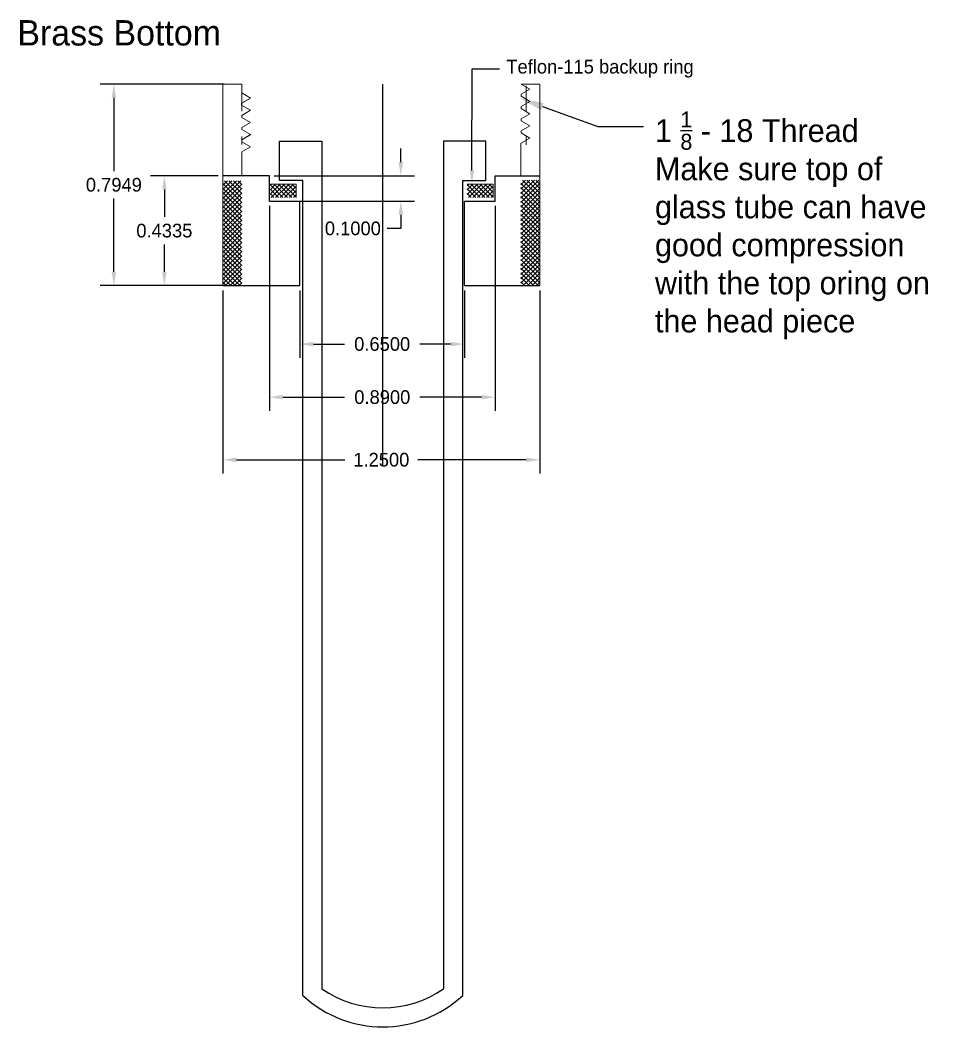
# Model space of a CAD drawing. Extents: x 22.1 to 29.7, y -15.3 to -5.1.
# Drawn here: x 24.341 to 27.959, y -15.278 to -11.309 of the extents above; entities that cross this region are included whole.
import ezdxf
from ezdxf import colors
from ezdxf.entities.mleader import LeaderData, LeaderLine
from ezdxf.math import Vec2, Vec3

# ---------------------------------------------------------------- set-up
doc = ezdxf.new("R2010")
doc.units = 0
doc.header["$MEASUREMENT"] = 0
doc.linetypes.add('DASHDOT', pattern=[1, 0.5, -0.25, 0, -0.25])
doc.layers.get('0').update_dxf_attribs({"linetype": 'CONTINUOUS'})
doc.layers.get('Defpoints').update_dxf_attribs({"linetype": 'CONTINUOUS'})
doc.dimstyles.get("Standard").update_dxf_attribs({"dimtxt": 0.18, "dimasz": 0.18, "dimexe": 0.18, "dimexo": 0.0625, "dimgap": 0.09, "dimtad": 0, "dimtih": 1, "dimtoh": 1, "dimdec": 4, "dimzin": 0, "dimdsep": 46, "dimtxsty": 'Standard', "dimcen": 0.09, "dimadec": 0, "dimazin": 0, "dimtfac": 1, "dimtdec": 4, "dimtofl": 0, "dimtmove": 0, "dimatfit": 3, "dimfxl": 1, "dimtolj": 1, "dimtzin": 0, "dimarcsym": 0})

# ---------------------------------------------------------------- blocks, each defined once
blk = doc.blocks.new('*D6')
at = {"color": 0, "linetype": 'Continuous', "lineweight": -2, "transparency": 16777216}
for p, q in [((25.443, -12.3745), (25.443, -12.6401)), ((26.093, -12.3745), (26.093, -12.6401)), ((25.497, -12.5861), (25.6195, -12.5861)), ((26.039, -12.5861), (25.9165, -12.5861))]:
    blk.add_line(p, q, dxfattribs=at)
at = {"color": 0, "linetype": 'Continuous', "transparency": 16777216}
for points in [[(25.497, -12.5771), (25.497, -12.5951), (25.443, -12.5861)], [(26.039, -12.5771), (26.039, -12.5951), (26.093, -12.5861)]]:
    blk.add_solid(points, dxfattribs=at)
at = {"layer": 'Defpoints', "color": 0, "linetype": 'Continuous', "transparency": 16777216}
for p in [(25.443, -12.3557), (26.093, -12.3557), (26.093, -12.5861)]:
    blk.add_point(p, dxfattribs=at)
at = {"color": 0, "linetype": 'Continuous', "transparency": 16777216, "insert": (25.768, -12.5861), "char_height": 0.054, "attachment_point": 5}
blk.add_mtext('\\A1;0.6500', dxfattribs=at)
blk = doc.blocks.new('*D7')
at = {"color": 0, "linetype": 'Continuous', "lineweight": -2, "transparency": 16777216}
for p, q in [((25.3234, -12.041), (25.3234, -12.8495)), ((26.2136, -12.041), (26.2136, -12.8495)), ((25.3774, -12.7955), (25.62, -12.7955)), ((26.1596, -12.7955), (25.917, -12.7955))]:
    blk.add_line(p, q, dxfattribs=at)
at = {"color": 0, "linetype": 'Continuous', "transparency": 16777216}
for points in [[(25.3774, -12.7865), (25.3774, -12.8045), (25.3234, -12.7955)], [(26.1596, -12.7865), (26.1596, -12.8045), (26.2136, -12.7955)]]:
    blk.add_solid(points, dxfattribs=at)
at = {"layer": 'Defpoints', "color": 0, "linetype": 'Continuous', "transparency": 16777216}
for p in [(25.3234, -12.0223), (26.2136, -12.0223), (25.3234, -12.7955)]:
    blk.add_point(p, dxfattribs=at)
at = {"color": 0, "linetype": 'Continuous', "transparency": 16777216, "insert": (25.7685, -12.7955), "char_height": 0.054, "width": 0.252, "attachment_point": 5}
blk.add_mtext('\\A1;0.8900', dxfattribs=at)
blk = doc.blocks.new('*D8')
at = {"color": 0, "linetype": 'Continuous', "lineweight": -2, "transparency": 16777216}
for p, q in [((25.1458, -11.5608), (24.6564, -11.5608)), ((24.7104, -11.6148), (24.7104, -11.9043)), ((24.7104, -12.3017), (24.7104, -12.0123)), ((25.1458, -12.3557), (24.6564, -12.3557))]:
    blk.add_line(p, q, dxfattribs=at)
at = {"color": 0, "linetype": 'Continuous', "transparency": 16777216}
for points in [[(24.7014, -11.6148), (24.7194, -11.6148), (24.7104, -11.5608)], [(24.7014, -12.3017), (24.7194, -12.3017), (24.7104, -12.3557)]]:
    blk.add_solid(points, dxfattribs=at)
at = {"layer": 'Defpoints', "color": 0, "linetype": 'Continuous', "transparency": 16777216}
for p in [(24.7104, -11.5608), (25.1646, -11.5608), (25.1646, -12.3557)]:
    blk.add_point(p, dxfattribs=at)
at = {"color": 0, "linetype": 'Continuous', "transparency": 16777216, "insert": (24.7104, -11.9583), "char_height": 0.054, "attachment_point": 5}
blk.add_mtext('\\A1;0.7949', dxfattribs=at)
blk = doc.blocks.new('*D9')
at = {"color": 0, "linetype": 'Continuous', "lineweight": -2, "transparency": 16777216}
for p, q in [((25.121, -11.9223), (24.8554, -11.9223)), ((24.9094, -11.9763), (24.9094, -12.085)), ((24.9094, -12.3017), (24.9094, -12.193)), ((25.121, -12.3557), (24.8554, -12.3557))]:
    blk.add_line(p, q, dxfattribs=at)
at = {"color": 0, "linetype": 'Continuous', "transparency": 16777216}
for points in [[(24.9004, -11.9763), (24.9184, -11.9763), (24.9094, -11.9223)], [(24.9004, -12.3017), (24.9184, -12.3017), (24.9094, -12.3557)]]:
    blk.add_solid(points, dxfattribs=at)
at = {"layer": 'Defpoints', "color": 0, "linetype": 'Continuous', "transparency": 16777216}
for p in [(25.1397, -11.9223), (24.9094, -12.3557), (25.1397, -12.3557)]:
    blk.add_point(p, dxfattribs=at)
at = {"color": 0, "linetype": 'Continuous', "transparency": 16777216, "insert": (24.9094, -12.139), "char_height": 0.054, "attachment_point": 5}
blk.add_mtext('\\A1;0.4335', dxfattribs=at)
blk = doc.blocks.new('*D10')
at = {"color": 0, "linetype": 'Continuous', "lineweight": -2, "transparency": 16777216}
for p, q in [((25.8415, -11.8683), (25.8415, -11.8143)), ((25.3424, -11.9223), (25.8955, -11.9223)), ((25.3424, -12.0223), (25.8955, -12.0223)), ((25.8415, -12.0763), (25.8415, -12.1303)), ((25.8415, -12.1303), (25.7875, -12.1303))]:
    blk.add_line(p, q, dxfattribs=at)
at = {"color": 0, "linetype": 'Continuous', "transparency": 16777216}
for points in [[(25.8325, -11.8683), (25.8505, -11.8683), (25.8415, -11.9223)], [(25.8325, -12.0763), (25.8505, -12.0763), (25.8415, -12.0223)]]:
    blk.add_solid(points, dxfattribs=at)
at = {"layer": 'Defpoints', "color": 0, "linetype": 'Continuous', "transparency": 16777216}
for p in [(25.3236, -11.9223), (25.3236, -12.0223), (25.8415, -12.0223)]:
    blk.add_point(p, dxfattribs=at)
at = {"color": 0, "linetype": 'Continuous', "transparency": 16777216, "insert": (25.6525, -12.1303), "char_height": 0.054, "attachment_point": 5}
blk.add_mtext('\\A1;0.1000', dxfattribs=at)
blk = doc.blocks.new('*D22')
at = {"color": 0, "linetype": 'Continuous', "lineweight": -2, "transparency": 16777216}
for p, q in [((25.1397, -12.3745), (25.1397, -13.0964)), ((26.3897, -12.3745), (26.3897, -13.0964)), ((25.1937, -13.0424), (25.6207, -13.0424)), ((26.3357, -13.0424), (25.9087, -13.0424))]:
    blk.add_line(p, q, dxfattribs=at)
at = {"color": 0, "linetype": 'Continuous', "transparency": 16777216}
for points in [[(25.1937, -13.0334), (25.1937, -13.0514), (25.1397, -13.0424)], [(26.3357, -13.0334), (26.3357, -13.0514), (26.3897, -13.0424)]]:
    blk.add_solid(points, dxfattribs=at)
at = {"layer": 'Defpoints', "color": 0, "linetype": 'Continuous', "transparency": 16777216}
for p in [(25.1397, -12.3557), (26.3897, -12.3557), (26.3897, -13.0424)]:
    blk.add_point(p, dxfattribs=at)
at = {"color": 0, "linetype": 'Continuous', "transparency": 16777216, "insert": (25.7647, -13.0424), "char_height": 0.054, "attachment_point": 5}
blk.add_mtext('\\A1;1.2500', dxfattribs=at)

msp = doc.modelspace()

# ---------------------------------------------------------------- hatches: boundary and pattern name
at = {"lineweight": 15}
h = msp.add_hatch(dxfattribs=at)
h.set_pattern_fill('ANSI37', color=256, scale=0.1)
h.set_pattern_definition([(45, (18.956189, -30.447298), (-0.008838835, 0.008838835), []), (135, (18.956189, -30.447298), (-0.008838835, -0.008838835), [])])
h.paths.add_polyline_path([(25.14032, -11.94191), (25.21506, -11.94191), (25.21506, -12.35423), (25.14032, -12.35423)])
h = msp.add_hatch(dxfattribs=at)
h.set_pattern_fill('ANSI37', color=0, scale=0.1)
h.set_pattern_definition([(45, (20.13085, -30.445391), (-0.008838835, 0.008838835), []), (135, (20.13085, -30.445391), (-0.008838835, -0.008838835), [])])
h.paths.add_polyline_path([(26.31498, -11.94001), (26.38972, -11.94001), (26.38972, -12.35232), (26.31498, -12.35232)])
at = {"lineweight": 20}
h = msp.add_hatch(dxfattribs=at)
h.set_pattern_fill('ANSI37', color=8, scale=0.1)
h.set_pattern_definition([(45, (34.183611, -29.158959), (-0.008838835, 0.008838835), []), (135, (34.183611, -29.158959), (-0.008838835, -0.008838835), [])])
h.paths.add_polyline_path([(25.42891, -11.95544), (25.36796, -11.95544), (25.36796, -11.9696), (25.42891, -11.9696)], flags=17)
h.paths.add_polyline_path([(25.42891, -11.9696), (25.36796, -11.9696), (25.36796, -11.95544), (25.32591, -11.95544), (25.32591, -12.00844), (25.42891, -12.00844)])
h = msp.add_hatch(dxfattribs=at)
h.set_pattern_fill('ANSI37', color=8, scale=0.1)
h.set_pattern_definition([(45, (34.183611, -29.158959), (-0.008838835, 0.008838835), []), (135, (34.183611, -29.158959), (-0.008838835, -0.008838835), [])])
h.paths.add_polyline_path([(26.18136, -11.95544), (26.10291, -11.95544), (26.10291, -11.9696), (26.18136, -11.9696)], flags=17)
h.paths.add_polyline_path([(26.20591, -11.95544), (26.18136, -11.95544), (26.18136, -11.9696), (26.10291, -11.9696), (26.10291, -12.00844), (26.20591, -12.00844)])

# ---------------------------------------------------------------- linework, layer by layer
at = {"linetype": 'Continuous', "lineweight": 15}
for p, q in [((25.13972, -11.5608), (25.21431, -11.5608)), ((25.21431, -11.59564), (25.21431, -11.5608)), ((25.2141, -11.63604), (25.24929, -11.61584)), ((25.24929, -11.61584), (25.21431, -11.59564)), ((25.2141, -11.63604), (25.2141, -11.64404)), ((25.2141, -11.64404), (25.24909, -11.66424)), ((25.24909, -11.66424), (25.21445, -11.68424)), ((25.21445, -11.68424), (25.21445, -11.69224)), ((25.21445, -11.69224), (25.24909, -11.71224)), ((25.24909, -11.71224), (25.21445, -11.73224)), ((25.21445, -11.73224), (25.21445, -11.74024)), ((25.21445, -11.74024), (25.24909, -11.76024)), ((25.24909, -11.76024), (25.21445, -11.78024)), ((25.21445, -11.78024), (25.21445, -11.78824)), ((25.21445, -11.78824), (25.24909, -11.80824)), ((25.24909, -11.80824), (25.21445, -11.82824))]:
    msp.add_line(p, q, dxfattribs=at)
at = {"lineweight": 20}
msp.add_line((25.13972, -11.5608), (25.13972, -12.35574), dxfattribs=at)
at = {"linetype": 'DASHDOT', "lineweight": 15, "ltscale": 0.1}
msp.add_line((25.21445, -11.56784), (25.21445, -11.79947), dxfattribs=at)
at = {"color": 4, "linetype": 'Continuous'}
msp.add_line((25.7687, -11.5608), (25.7687, -13.0649), dxfattribs=at)
at = {"color": 0, "linetype": 'Continuous', "lineweight": 15}
for p, q in [((26.31533, -11.5608), (26.35032, -11.581)), ((26.31533, -11.5608), (26.38972, -11.5608)), ((26.35032, -11.581), (26.31533, -11.6012)), ((26.31533, -11.6012), (26.31533, -11.6092)), ((26.31533, -11.6092), (26.35032, -11.6294)), ((26.35032, -11.6294), (26.31533, -11.6496)), ((26.31533, -11.6496), (26.31533, -11.6576)), ((26.31533, -11.6576), (26.35032, -11.6778)), ((26.35032, -11.6778), (26.31568, -11.6978)), ((26.31568, -11.6978), (26.31568, -11.7058)), ((26.31568, -11.7058), (26.35032, -11.7258)), ((26.35032, -11.7258), (26.31568, -11.7458)), ((26.31568, -11.7458), (26.31568, -11.7538)), ((26.31568, -11.7538), (26.35032, -11.7738)), ((26.35032, -11.7738), (26.31568, -11.7938))]:
    msp.add_line(p, q, dxfattribs=at)
at = {"color": 0, "linetype": 'DASHDOT', "lineweight": 15, "ltscale": 0.1}
msp.add_line((26.33526, -11.56842), (26.33526, -11.80004), dxfattribs=at)
at = {"color": 0, "lineweight": 20}
msp.add_line((26.38972, -11.5608), (26.38972, -12.35574), dxfattribs=at)
at = {"linetype": 'Continuous', "lineweight": 15, "ltscale": 2}
for p, q in [((25.21465, -11.63584), (25.24929, -11.61584)), ((25.21465, -11.68384), (25.24929, -11.66384)), ((25.21465, -11.73184), (25.24929, -11.71184)), ((25.24964, -11.76004), (25.21445, -11.78024))]:
    msp.add_line(p, q, dxfattribs=at)
at = {"color": 252}
for p, q in [((25.3637, -11.94113), (25.3637, -11.78611)), ((25.3637, -11.78611), (25.53065, -11.78611)), ((25.53065, -11.78611), (25.53065, -15.12836)), ((26.1771, -11.78611), (26.01015, -11.78611)), ((26.01015, -11.78611), (26.01015, -15.12836)), ((26.1771, -11.94113), (26.1771, -11.78611)), ((25.4554, -11.94111), (25.3637, -11.94111)), ((25.4554, -15.15461), (25.4554, -11.94111)), ((26.0854, -15.15461), (26.0854, -11.94111)), ((26.0854, -11.94111), (26.1771, -11.94111))]:
    msp.add_line(p, q, dxfattribs=at)
at = {"lineweight": 15}
for p, q in [((25.21445, -11.92226), (25.21445, -11.82824)), ((25.32591, -11.95544), (25.42891, -11.95544)), ((25.42891, -11.95544), (25.42891, -12.00844)), ((26.10291, -11.95544), (26.20591, -11.95544)), ((26.20591, -12.00844), (26.20591, -11.95544))]:
    msp.add_line(p, q, dxfattribs=at)
at = {"color": 0, "lineweight": 15}
msp.add_line((26.31498, -11.92226), (26.31498, -11.7938), dxfattribs=at)
at = {"linetype": 'Continuous'}
for p, q in [((25.32362, -11.92226), (25.13972, -11.92226)), ((25.32362, -12.02226), (25.32362, -11.92226)), ((26.21362, -12.02226), (26.21362, -11.92226)), ((25.32362, -12.02226), (25.44302, -12.02226)), ((25.44302, -12.35574), (25.44302, -12.02226)), ((26.09302, -12.35574), (26.09302, -12.02226)), ((26.09302, -12.02226), (26.21362, -12.02226)), ((25.13972, -12.35574), (25.44302, -12.35574))]:
    msp.add_line(p, q, dxfattribs=at)
at = {"color": 0, "linetype": 'Continuous'}
for p, q in [((26.21362, -11.92226), (26.38972, -11.92226)), ((26.09302, -12.35574), (26.38972, -12.35574))]:
    msp.add_line(p, q, dxfattribs=at)
at = {"color": 252}
for centre, radius, start, end in [((25.7704, -14.81551), 0.46284, 227.11047, 312.88953), ((25.7704, -14.78263), 0.42073, 235.26028, 304.73972)]:
    msp.add_arc(centre, radius, start, end, dxfattribs=at)

# ---------------------------------------------------------------- texts
at = {"color": 4, "linetype": 'Continuous', "insert": (24.32994, -11.30877), "char_height": 0.1, "attachment_point": 1}
msp.add_mtext_dynamic_manual_height_columns('Brass Bottom', width=1.9884271, gutter_width=1, heights=[0.30441], dxfattribs=at)

# ---------------------------------------------------------------- dimensions: what is measured, and where the dimension line sits
at = {"color": 6, "linetype": 'Continuous'}
dim = msp.add_linear_dim(base=(24.71039, -11.5608), p1=(25.16455, -12.35574), p2=(25.16455, -11.5608), angle=90, dimstyle='Standard', override={"dimscale": 0.3}, dxfattribs=at)
dim.commit()
dim.dimension.update_dxf_attribs({"geometry": '*D8', "text_midpoint": (24.71039, -11.95827), "dimtype": 160})
at = {"color": 3, "linetype": 'Continuous'}
dim = msp.add_linear_dim(base=(25.84155, -12.02226), p1=(25.32362, -11.92226), p2=(25.32362, -12.02226), angle=90, dimstyle='Standard', override={"dimscale": 0.3}, dxfattribs=at)
dim.commit()
dim.dimension.update_dxf_attribs({"geometry": '*D10', "text_midpoint": (25.65255, -12.13026)})
at = {"color": 6, "linetype": 'Continuous'}
dim = msp.add_linear_dim(base=(24.90942, -12.35574), p1=(25.13972, -11.92226), p2=(25.13972, -12.35574), angle=90, dimstyle='Standard', override={"dimscale": 0.3}, dxfattribs=at)
dim.commit()
dim.dimension.update_dxf_attribs({"geometry": '*D9', "text_midpoint": (24.90942, -12.139)})
at = {"color": 3, "linetype": 'Continuous'}
dim = msp.add_linear_dim(base=(25.32338, -12.79552), p1=(26.21362, -12.02226), p2=(25.32338, -12.02226), text='0.8900', dimstyle='Standard', override={"dimscale": 0.3}, dxfattribs=at)
dim.commit()
dim.dimension.update_dxf_attribs({"geometry": '*D7', "text_midpoint": (25.7685, -12.79552), "dimtype": 160})
at = {"color": 6, "linetype": 'Continuous'}
dim = msp.add_linear_dim(base=(26.38972, -13.0424), p1=(25.13972, -12.35574), p2=(26.38972, -12.35574), dimstyle='Standard', override={"dimscale": 0.3}, dxfattribs=at)
dim.commit()
dim.dimension.update_dxf_attribs({"geometry": '*D22', "text_midpoint": (25.76472, -13.0424)})
at = {"color": 3, "linetype": 'Continuous'}
dim = msp.add_linear_dim(base=(26.09302, -12.58614), p1=(25.44302, -12.35574), p2=(26.09302, -12.35574), dimstyle='Standard', override={"dimscale": 0.3}, dxfattribs=at)
dim.commit()
dim.dimension.update_dxf_attribs({"geometry": '*D6', "text_midpoint": (25.76802, -12.58614)})

# ---------------------------------------------------------------- leaders
at = {"color": 252, "lineweight": 15}
ml = msp.add_multileader_mtext('Standard', dxfattribs=at)
ml.set_content('Teflon-115 backup ring', color=252)
ml.set_leader_properties()
ml.build(insert=Vec2(0, 0))
ml.multileader.update_dxf_attribs({"dogleg_length": 0.36, "arrow_head_size": 0.054, "scale": 0.3})
ctx = ml.context
ctx.base_point, ctx.scale, ctx.char_height, ctx.arrow_head_size, ctx.landing_gap_size, ctx.plane_origin = Vec3(26.23046, -11.50121), 0.3, 0.054, 0.054, 0.027, Vec3(26.72041, -11.37741)
notes = []
notes.append((ctx, [(0, (1, 1, 0), (26.12246, -11.50121), (1, 0), 0.108, [(0, [(26.12174, -11.95544)], 0, [])])]))
ctx.mtext.insert, ctx.mtext.flow_direction = Vec3(26.25746, -11.46521), 5
at = {"color": 6, "lineweight": 15}
ml = msp.add_multileader_mtext('Standard', dxfattribs=at)
ml.set_content('\\A1;1 {\\H0.7x;\\S1/8;} - 18 Thread Make sure top of glass tube can have good compression with the top oring on the head piece', color=6)
ml.set_leader_properties()
ml.build(insert=Vec2(0, 0))
ml.multileader.update_dxf_attribs({"dogleg_length": 0.36, "arrow_head_size": 0.09, "scale": 0.5})
ctx = ml.context
ctx.base_point, ctx.scale, ctx.char_height, ctx.arrow_head_size, ctx.landing_gap_size, ctx.plane_origin = Vec3(26.79833, -11.72876), 0.5, 0.09, 0.09, 0.045, Vec3(26.35284, -11.60496)
notes.append((ctx, [(0, (1, 1, 0), (26.61833, -11.72876), (1, 0), 0.18, [(0, [(26.31498, -11.61875)], 0, [])])]))
ctx.mtext.insert, ctx.mtext.width, ctx.mtext.flow_direction = Vec3(26.84333, -11.66876), 2.2303819, 5
for ctx, leaders in notes:
    for number, flags, end, landing, length, lines in leaders:
        leader = LeaderData()
        leader.index, (leader.has_last_leader_line, leader.has_dogleg_vector, leader.attachment_direction) = number, flags
        leader.last_leader_point, leader.dogleg_vector, leader.dogleg_length = Vec3(end), Vec3(landing), length
        for number, points, colour, breaks in lines:
            line = LeaderLine()
            line.index, line.vertices, line.color, line.breaks = number, Vec3.list(points), colors.encode_raw_color(colour), breaks
            leader.lines.append(line)
        ctx.leaders.append(leader)

doc.saveas('drawing.dxf')
